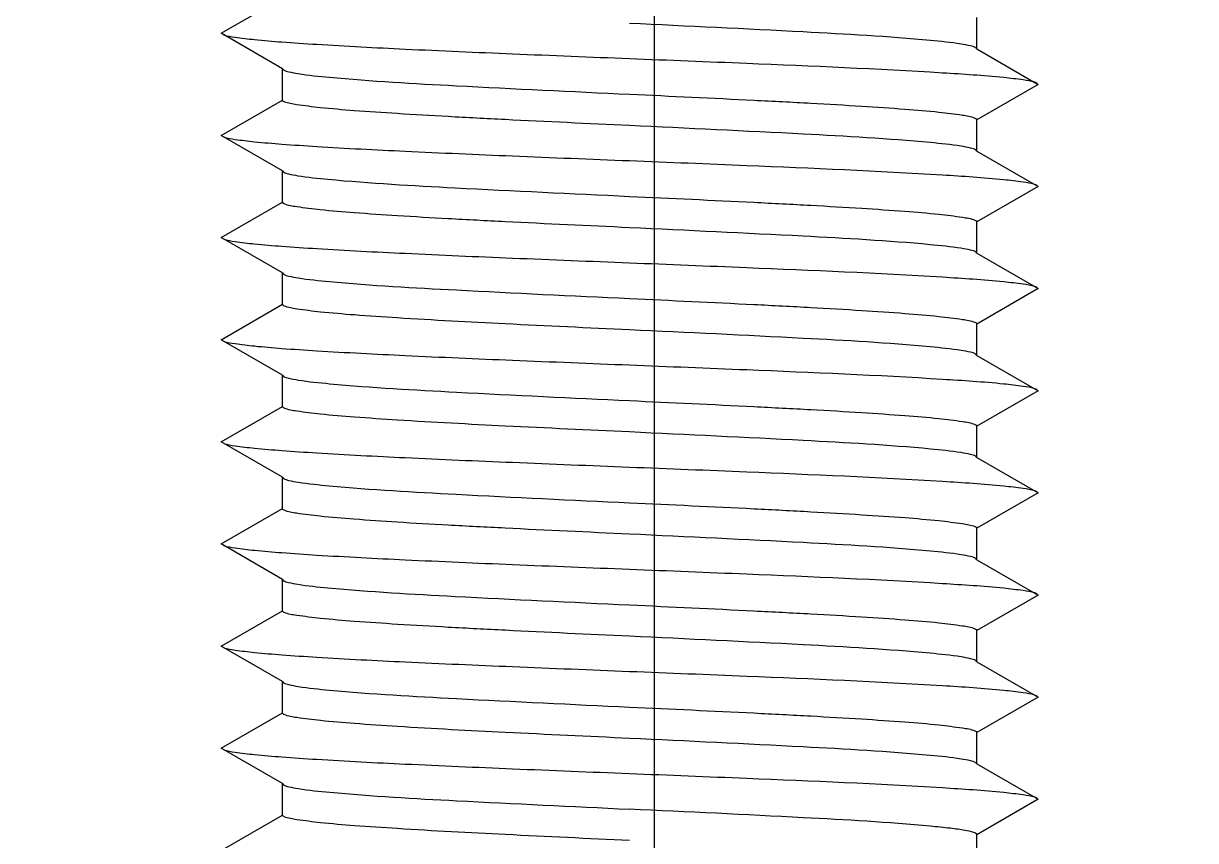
# Model space of a CAD drawing. Extents: x -425 to 6552, y -3049 to 3105.
# Drawn here: x -167.21 to -161.47, y -2862.42 to -2858.42 of the extents above; entities that cross this region are included whole.
import ezdxf

# ---------------------------------------------------------------- set-up
doc = ezdxf.new("R2010")
doc.units = 0
doc.linetypes.add('CENTER', pattern=[17.8, 10.75, -2.35, 2.35, -2.35])
doc.layers.get('0').update_dxf_attribs({"linetype": 'CONTINUOUS'})
doc.layers.add('3', color=112, linetype='CENTER')

msp = doc.modelspace()

# ---------------------------------------------------------------- hatches: boundary and pattern name
at = {"linetype": 'CONTINUOUS'}
h = msp.add_hatch(dxfattribs=at)
h.set_pattern_fill('ANSI31', color=2, scale=0.4, style=0, pattern_type=2)
h.set_pattern_definition([(45, (-194.883, -2977.63), (-13.5115, 13.5115), [])])
edge = h.paths.add_edge_path()
edge.add_line((-185.2377, -2960.3722), (-185.2377, -2957.0564))
edge.add_line((-185.2377, -2957.0569), (-147.5874, -2957.0569))
edge.add_line((-147.5874, -2957.0564), (-147.5874, -2956.5981))
edge.add_line((-147.5874, -2952.6204), (-147.5874, -2956.5981))
edge.add_line((-147.5874, -2952.6204), (-147.5874, -2952.1621))
edge.add_line((-147.5874, -2952.1621), (-185.2377, -2952.1621))
edge.add_line((-185.2377, -2952.1621), (-185.2377, -2948.7564))
edge.add_line((-185.2377, -2948.7569), (-147.5874, -2948.7569))
edge.add_line((-147.5874, -2948.7564), (-147.5874, -2948.2981))
edge.add_line((-147.5874, -2944.3204), (-147.5874, -2948.2981))
edge.add_line((-147.5874, -2944.3204), (-147.5874, -2943.8621))
edge.add_line((-147.5874, -2943.8621), (-185.2377, -2943.8621))
edge.add_line((-185.2377, -2943.8621), (-185.2377, -2940.4564))
edge.add_line((-185.2377, -2940.4569), (-147.5874, -2940.4569))
edge.add_line((-147.5874, -2940.4564), (-147.5874, -2939.9981))
edge.add_line((-147.5874, -2936.0204), (-147.5874, -2939.9981))
edge.add_line((-147.5874, -2936.0204), (-147.5874, -2935.5621))
edge.add_line((-147.5874, -2935.5621), (-185.2377, -2935.5621))
edge.add_line((-185.2377, -2935.5621), (-185.2377, -2932.1564))
edge.add_line((-185.2377, -2932.1569), (-147.5874, -2932.1569))
edge.add_line((-147.5874, -2932.1564), (-147.5874, -2931.6981))
edge.add_line((-147.5874, -2927.7204), (-147.5874, -2931.6981))
edge.add_line((-147.5874, -2927.7204), (-147.5874, -2927.2621))
edge.add_line((-147.5874, -2927.2621), (-185.2377, -2927.2621))
edge.add_line((-185.2377, -2927.2621), (-185.2377, -2923.8564))
edge.add_line((-185.2377, -2923.8569), (-147.5874, -2923.8569))
edge.add_line((-147.5874, -2923.8564), (-147.5874, -2923.3981))
edge.add_line((-147.5874, -2919.4204), (-147.5874, -2923.3981))
edge.add_line((-147.5874, -2919.4204), (-147.5874, -2918.9621))
edge.add_line((-147.5874, -2918.9621), (-185.2377, -2918.9621))
edge.add_line((-185.2377, -2918.9621), (-185.2377, -2915.5564))
edge.add_line((-185.2377, -2915.5569), (-147.5874, -2915.5569))
edge.add_line((-147.5874, -2915.5564), (-147.5874, -2915.0981))
edge.add_line((-147.5874, -2911.1204), (-147.5874, -2915.0981))
edge.add_line((-147.5874, -2911.1204), (-147.5874, -2910.6621))
edge.add_line((-147.5874, -2910.6621), (-185.2377, -2910.6621))
edge.add_line((-185.2377, -2910.6621), (-185.2377, -2907.2564))
edge.add_line((-185.2377, -2907.2569), (-147.5874, -2907.2569))
edge.add_line((-147.5874, -2907.2564), (-147.5874, -2906.7981))
edge.add_line((-147.5874, -2902.8204), (-147.5874, -2906.7981))
edge.add_line((-147.5874, -2902.8204), (-147.5874, -2902.3621))
edge.add_line((-147.5874, -2902.3621), (-185.2377, -2902.3621))
edge.add_line((-185.2377, -2902.3621), (-185.2377, -2898.9564))
edge.add_line((-185.2377, -2898.9569), (-147.5874, -2898.9569))
edge.add_line((-147.5874, -2898.9564), (-147.5874, -2898.4981))
edge.add_line((-147.5874, -2894.5204), (-147.5874, -2898.4981))
edge.add_line((-147.5874, -2894.5204), (-147.5874, -2894.0621))
edge.add_line((-147.5874, -2894.0621), (-185.2377, -2894.0621))
edge.add_line((-185.2377, -2894.0621), (-185.2377, -2890.6564))
edge.add_line((-185.2377, -2890.6569), (-147.5874, -2890.6569))
edge.add_line((-147.5874, -2890.6564), (-147.5874, -2890.1981))
edge.add_line((-147.5874, -2886.2204), (-147.5874, -2890.1981))
edge.add_line((-147.5874, -2886.2204), (-147.5874, -2885.7621))
edge.add_line((-147.5874, -2885.7621), (-185.2377, -2885.7621))
edge.add_line((-185.2377, -2885.7621), (-185.2377, -2882.3564))
edge.add_line((-185.2377, -2882.3569), (-147.5874, -2882.3569))
edge.add_line((-147.5874, -2882.3564), (-147.5874, -2881.8981))
edge.add_line((-147.5874, -2877.9204), (-147.5874, -2881.8981))
edge.add_line((-147.5874, -2877.9204), (-147.5874, -2877.4621))
edge.add_line((-147.5874, -2877.4621), (-185.2377, -2877.4621))
edge.add_line((-185.2377, -2877.4621), (-185.2377, -2874.0564))
edge.add_line((-185.2377, -2874.0569), (-147.5874, -2874.0569))
edge.add_line((-147.5874, -2874.0564), (-147.5874, -2873.5981))
edge.add_line((-147.5874, -2869.6204), (-147.5874, -2873.5981))
edge.add_line((-147.5874, -2869.6204), (-147.5874, -2869.1621))
edge.add_line((-147.5874, -2869.1621), (-185.2377, -2869.1621))
edge.add_line((-185.2377, -2869.1621), (-185.2377, -2865.7564))
edge.add_line((-185.2377, -2865.7569), (-172.3784, -2865.7569))
edge.add_spline(control_points=[(-171.8877, -2866.2924), (-171.9397, -2866.2345), (-172.0456, -2866.1178), (-172.2097, -2865.9396), (-172.3224, -2865.8186), (-172.3796, -2865.7575)], knot_values=[0, 0, 0, 0, 0.333333, 0.666667, 1, 1, 1, 1], degree=3, periodic=0)
edge.add_line((-171.8877, -2866.9589), (-171.8877, -2866.2924))
edge.add_line((-171.8877, -2866.9589), (-168.5877, -2866.9589))
edge.add_line((-168.5877, -2866.9589), (-168.5877, -2866.2925))
edge.add_spline(control_points=[(-168.0957, -2865.7575), (-168.153, -2865.8186), (-168.2657, -2865.9396), (-168.4298, -2866.1179), (-168.5357, -2866.2346), (-168.5877, -2866.2925)], knot_values=[0, 0, 0, 0, 0.333333, 0.666667, 1, 1, 1, 1], degree=3, periodic=0)
edge.add_line((-168.097, -2865.7569), (-147.5874, -2865.7569))
edge.add_line((-147.5874, -2865.7564), (-147.5874, -2865.2981))
edge.add_line((-147.5874, -2861.9589), (-147.5874, -2865.2981))
edge.add_line((-147.5874, -2861.9589), (-147.5874, -2861.5006))
edge.add_line((-147.5874, -2861.5006), (-168.097, -2861.5006))
edge.add_spline(control_points=[(-168.5059, -2861.0637), (-168.4601, -2861.1113), (-168.3686, -2861.207), (-168.2319, -2861.3522), (-168.1416, -2861.4507), (-168.097, -2861.5006)], knot_values=[0, 0, 0, 0, 0.333333, 0.666667, 1, 1, 1, 1], degree=3, periodic=0)
edge.add_line((-168.2377, -2860.9089), (-168.5059, -2861.0637))
edge.add_line((-168.5877, -2860.7068), (-168.2377, -2860.9089))
edge.add_line((-168.5877, -2860.7068), (-168.5877, -2860.4109))
edge.add_line((-168.2377, -2860.2089), (-168.5877, -2860.4109))
edge.add_line((-168.5877, -2860.0068), (-168.2377, -2860.2089))
edge.add_line((-168.5877, -2860.0068), (-168.5877, -2859.7109))
edge.add_line((-168.2377, -2859.5089), (-168.5877, -2859.7109))
edge.add_line((-168.5877, -2859.3068), (-168.2377, -2859.5089))
edge.add_line((-168.5877, -2859.3068), (-168.5877, -2859.0109))
edge.add_line((-168.2377, -2858.8089), (-168.5877, -2859.0109))
edge.add_line((-168.5877, -2858.6068), (-168.2377, -2858.8089))
edge.add_line((-168.5877, -2858.6068), (-168.5877, -2858.3109))
edge.add_line((-168.2377, -2858.1089), (-168.5877, -2858.3109))
edge.add_line((-168.5877, -2857.9068), (-168.2377, -2858.1089))
edge.add_line((-168.5877, -2857.9068), (-168.5877, -2857.6109))
edge.add_line((-168.2377, -2857.4089), (-168.5877, -2857.6109))
edge.add_line((-168.5877, -2857.2068), (-168.2377, -2857.4089))
edge.add_line((-168.5877, -2857.2068), (-168.5877, -2856.9109))
edge.add_line((-168.2377, -2856.7089), (-168.5877, -2856.9109))
edge.add_line((-168.5877, -2856.5068), (-168.2377, -2856.7089))
edge.add_line((-168.5877, -2856.5068), (-168.5877, -2856.2109))
edge.add_line((-168.2377, -2856.0089), (-168.5877, -2856.2109))
edge.add_line((-168.5877, -2855.8068), (-168.2377, -2856.0089))
edge.add_line((-168.5877, -2855.8068), (-168.5877, -2855.5109))
edge.add_line((-168.2377, -2855.3089), (-168.5877, -2855.5109))
edge.add_line((-168.3645, -2855.2356), (-168.2377, -2855.3089))
edge.add_line((-168.3645, -2855.2356), (-168.0877, -2854.9588))
edge.add_line((-168.0877, -2854.9588), (-147.5874, -2854.9588))
edge.add_line((-147.5874, -2854.9588), (-128.8377, -2854.9588))
edge.add_line((-128.3377, -2855.4589), (-128.8377, -2854.9588))
edge.add_line((-128.3377, -2855.5279), (-128.3377, -2855.4589))
edge.add_line((-128.7377, -2855.7589), (-128.3377, -2855.5279))
edge.add_line((-128.3377, -2855.9898), (-128.7377, -2855.7589))
edge.add_line((-128.3377, -2856.3279), (-128.3377, -2855.9898))
edge.add_line((-128.7377, -2856.5589), (-128.3377, -2856.3279))
edge.add_line((-128.3377, -2856.7898), (-128.7377, -2856.5589))
edge.add_line((-128.3377, -2857.1279), (-128.3377, -2856.7898))
edge.add_line((-128.7377, -2857.3589), (-128.3377, -2857.1279))
edge.add_line((-128.3377, -2857.5898), (-128.7377, -2857.3589))
edge.add_line((-128.3377, -2857.9279), (-128.3377, -2857.5898))
edge.add_line((-128.7377, -2858.1589), (-128.3377, -2857.9279))
edge.add_line((-128.3377, -2858.3898), (-128.7377, -2858.1589))
edge.add_line((-128.3377, -2858.7279), (-128.3377, -2858.3898))
edge.add_line((-128.7377, -2858.9589), (-128.3377, -2858.7279))
edge.add_line((-128.3377, -2859.1898), (-128.7377, -2858.9589))
edge.add_line((-128.3377, -2859.5279), (-128.3377, -2859.1898))
edge.add_line((-128.7377, -2859.7589), (-128.3377, -2859.5279))
edge.add_line((-128.3377, -2859.9898), (-128.7377, -2859.7589))
edge.add_line((-128.3377, -2860.3279), (-128.3377, -2859.9898))
edge.add_line((-128.7377, -2860.5589), (-128.3377, -2860.3279))
edge.add_line((-128.3377, -2860.7898), (-128.7377, -2860.5589))
edge.add_line((-128.3377, -2861.1279), (-128.3377, -2860.7898))
edge.add_line((-128.7377, -2861.3589), (-128.3377, -2861.1279))
edge.add_line((-128.3377, -2861.5898), (-128.7377, -2861.3589))
edge.add_line((-128.3377, -2861.9279), (-128.3377, -2861.5898))
edge.add_line((-128.7377, -2862.1589), (-128.3377, -2861.9279))
edge.add_line((-128.5114, -2862.2895), (-128.7377, -2862.1589))
edge.add_line((-128.8325, -2862.6304), (-128.5114, -2862.2895))
edge.add_line((-128.8325, -2862.6304), (-147.5874, -2862.6304))
edge.add_line((-147.5874, -2862.6304), (-147.5874, -2865.4589))
edge.add_line((-147.5874, -2952.9589), (-147.5874, -2865.4589))
edge.add_line((-147.5874, -2952.9589), (-147.5874, -2955.7873))
edge.add_line((-105.7464, -2955.7873), (-147.5874, -2955.7873))
edge.add_line((-105.7464, -2955.7873), (-105.7464, -2955.9589))
edge.add_line((-105.7464, -2955.9589), (-105.7464, -2952.9589))
edge.add_line((-105.7464, -2865.4589), (-105.7464, -2952.9589))
edge.add_line((-105.7464, -2865.4589), (-105.7464, -2862.4589))
edge.add_line((-105.7464, -2862.4589), (-105.7464, -2862.6304))
edge.add_line((-105.7464, -2862.6304), (-123.6423, -2862.6304))
edge.add_spline(control_points=[(-124.1377, -2862.1042), (-124.056, -2862.191), (-123.8918, -2862.3655), (-123.7258, -2862.5418), (-123.6423, -2862.6304)], knot_values=[0, 0, 0, 0, 0.5, 1, 1, 1, 1], degree=3, periodic=0)
edge.add_line((-124.1377, -2862.1042), (-124.1377, -2861.9898))
edge.add_line((-123.7377, -2861.7589), (-124.1377, -2861.9898))
edge.add_line((-124.1377, -2861.5279), (-123.7377, -2861.7589))
edge.add_line((-124.1377, -2861.5279), (-124.1377, -2861.1898))
edge.add_line((-123.7377, -2860.9589), (-124.1377, -2861.1898))
edge.add_line((-124.1377, -2860.7279), (-123.7377, -2860.9589))
edge.add_line((-124.1377, -2860.7279), (-124.1377, -2860.3898))
edge.add_line((-123.7377, -2860.1589), (-124.1377, -2860.3898))
edge.add_line((-124.1377, -2859.9279), (-123.7377, -2860.1589))
edge.add_line((-124.1377, -2859.9279), (-124.1377, -2859.5898))
edge.add_line((-123.7377, -2859.3589), (-124.1377, -2859.5898))
edge.add_line((-124.1377, -2859.1279), (-123.7377, -2859.3589))
edge.add_line((-124.1377, -2859.1279), (-124.1377, -2858.7898))
edge.add_line((-123.7377, -2858.5589), (-124.1377, -2858.7898))
edge.add_line((-124.1377, -2858.3279), (-123.7377, -2858.5589))
edge.add_line((-124.1377, -2858.3279), (-124.1377, -2857.9898))
edge.add_line((-123.7377, -2857.7589), (-124.1377, -2857.9898))
edge.add_line((-124.1377, -2857.5279), (-123.7377, -2857.7589))
edge.add_line((-124.1377, -2857.5279), (-124.1377, -2857.1898))
edge.add_line((-123.7377, -2856.9589), (-124.1377, -2857.1898))
edge.add_line((-124.1377, -2856.7279), (-123.7377, -2856.9589))
edge.add_line((-124.1377, -2856.7279), (-124.1377, -2856.3898))
edge.add_line((-123.7377, -2856.1589), (-124.1377, -2856.3898))
edge.add_line((-124.1377, -2855.9279), (-123.7377, -2856.1589))
edge.add_line((-124.1377, -2855.9279), (-124.1377, -2855.5898))
edge.add_line((-123.7377, -2855.3589), (-124.1377, -2855.5898))
edge.add_line((-123.9279, -2855.249), (-123.7377, -2855.3589))
edge.add_line((-123.9279, -2855.249), (-123.6377, -2854.9588))
edge.add_line((-123.6377, -2854.9588), (-105.7464, -2854.9588))
edge.add_line((-105.7464, -2854.9588), (-65.8376, -2854.9588))
edge.add_line((-65.3376, -2855.4589), (-65.8376, -2854.9588))
edge.add_line((-65.3376, -2855.5279), (-65.3376, -2855.4589))
edge.add_line((-65.7376, -2855.7589), (-65.3376, -2855.5279))
edge.add_line((-65.3376, -2855.9898), (-65.7376, -2855.7589))
edge.add_line((-65.3376, -2856.3279), (-65.3376, -2855.9898))
edge.add_line((-65.7376, -2856.5589), (-65.3376, -2856.3279))
edge.add_line((-65.3376, -2856.7898), (-65.7376, -2856.5589))
edge.add_line((-65.3376, -2857.1279), (-65.3376, -2856.7898))
edge.add_line((-65.7376, -2857.3589), (-65.3376, -2857.1279))
edge.add_line((-65.3376, -2857.5898), (-65.7376, -2857.3589))
edge.add_line((-65.3376, -2857.9279), (-65.3376, -2857.5898))
edge.add_line((-65.7376, -2858.1589), (-65.3376, -2857.9279))
edge.add_line((-65.3376, -2858.3898), (-65.7376, -2858.1589))
edge.add_line((-65.3376, -2858.7279), (-65.3376, -2858.3898))
edge.add_line((-65.7376, -2858.9589), (-65.3376, -2858.7279))
edge.add_line((-65.3376, -2859.1898), (-65.7376, -2858.9589))
edge.add_line((-65.3376, -2859.5279), (-65.3376, -2859.1898))
edge.add_line((-65.7376, -2859.7589), (-65.3376, -2859.5279))
edge.add_line((-65.3376, -2859.9898), (-65.7376, -2859.7589))
edge.add_line((-65.3376, -2860.3279), (-65.3376, -2859.9898))
edge.add_line((-65.7376, -2860.5589), (-65.3376, -2860.3279))
edge.add_line((-65.3376, -2860.7898), (-65.7376, -2860.5589))
edge.add_line((-65.3376, -2861.1279), (-65.3376, -2860.7898))
edge.add_line((-65.7376, -2861.3589), (-65.3376, -2861.1279))
edge.add_line((-65.3376, -2861.5898), (-65.7376, -2861.3589))
edge.add_line((-65.3376, -2861.9279), (-65.3376, -2861.5898))
edge.add_line((-65.7376, -2862.1589), (-65.3376, -2861.9279))
edge.add_line((-65.3376, -2862.3898), (-65.7376, -2862.1589))
edge.add_line((-65.3376, -2862.4589), (-65.3376, -2862.3898))
edge.add_line((-105.7464, -2862.4589), (-65.3376, -2862.4589))
edge.add_line((-105.7464, -2865.4589), (-105.7464, -2862.4589))
edge.add_line((-105.7464, -2865.4589), (-105.7464, -2952.9589))
edge.add_line((-105.7464, -2955.9589), (-105.7464, -2952.9589))
edge.add_line((-105.7464, -2955.9589), (-21.3251, -2955.9589))
edge.add_line((-21.3251, -2952.9589), (-21.3251, -2955.9589))
edge.add_line((-21.3251, -2952.9589), (-21.3251, -2865.4589))
edge.add_line((-21.3251, -2862.4589), (-21.3251, -2865.4589))
edge.add_line((-60.9108, -2862.4589), (-21.3251, -2862.4589))
edge.add_line((-61.1376, -2862.3279), (-60.9108, -2862.4589))
edge.add_line((-61.1376, -2862.3279), (-61.1376, -2861.9898))
edge.add_line((-60.7376, -2861.7589), (-61.1376, -2861.9898))
edge.add_line((-61.1376, -2861.5279), (-60.7376, -2861.7589))
edge.add_line((-61.1376, -2861.5279), (-61.1376, -2861.1898))
edge.add_line((-60.7376, -2860.9589), (-61.1376, -2861.1898))
edge.add_line((-61.1376, -2860.7279), (-60.7376, -2860.9589))
edge.add_line((-61.1376, -2860.7279), (-61.1376, -2860.3898))
edge.add_line((-60.7376, -2860.1589), (-61.1376, -2860.3898))
edge.add_line((-61.1376, -2859.9279), (-60.7376, -2860.1589))
edge.add_line((-61.1376, -2859.9279), (-61.1376, -2859.5898))
edge.add_line((-60.7376, -2859.3589), (-61.1376, -2859.5898))
edge.add_line((-61.1376, -2859.1279), (-60.7376, -2859.3589))
edge.add_line((-61.1376, -2859.1279), (-61.1376, -2858.7898))
edge.add_line((-60.7376, -2858.5589), (-61.1376, -2858.7898))
edge.add_line((-61.1376, -2858.3279), (-60.7376, -2858.5589))
edge.add_line((-61.1376, -2858.3279), (-61.1376, -2857.9898))
edge.add_line((-60.7376, -2857.7589), (-61.1376, -2857.9898))
edge.add_line((-61.1376, -2857.5279), (-60.7376, -2857.7589))
edge.add_line((-61.1376, -2857.5279), (-61.1376, -2857.1898))
edge.add_line((-60.7376, -2856.9589), (-61.1376, -2857.1898))
edge.add_line((-61.1376, -2856.7279), (-60.7376, -2856.9589))
edge.add_line((-61.1376, -2856.7279), (-61.1376, -2856.3898))
edge.add_line((-60.7376, -2856.1589), (-61.1376, -2856.3898))
edge.add_line((-61.1376, -2855.9279), (-60.7376, -2856.1589))
edge.add_line((-61.1376, -2855.9279), (-61.1376, -2855.5898))
edge.add_line((-60.7376, -2855.3589), (-61.1376, -2855.5898))
edge.add_line((-60.9278, -2855.249), (-60.7376, -2855.3589))
edge.add_line((-60.9278, -2855.249), (-60.6376, -2854.9588))
edge.add_line((-60.6376, -2854.9588), (-21.3251, -2854.9588))
edge.add_line((34.7624, -2854.9588), (-21.3251, -2854.9588))
edge.add_line((34.7624, -2862.8589), (34.7624, -2854.9588))
edge.add_line((-21.3251, -2862.8589), (34.7624, -2862.8589))
edge.add_line((-21.3251, -2865.4112), (-21.3251, -2862.8589))
edge.add_line((-21.3251, -2865.4112), (-21.3251, -2866.2089))
edge.add_line((-21.3251, -2867.2089), (-21.3251, -2866.2089))
edge.add_line((-21.3251, -2867.2089), (-21.3251, -2951.7089))
edge.add_line((-21.3251, -2952.7089), (-21.3251, -2951.7089))
edge.add_line((-21.3251, -2952.7089), (-21.3251, -2953.5065))
edge.add_line((-21.3251, -2956.0589), (-21.3251, -2953.5065))
edge.add_line((-21.3251, -2956.0589), (24.7314, -2956.0589))
edge.add_line((24.9624, -2956.4589), (24.7314, -2956.0589))
edge.add_line((25.1933, -2956.0589), (24.9624, -2956.4589))
edge.add_line((25.1933, -2956.0589), (25.4314, -2956.0589))
edge.add_line((25.6624, -2956.4589), (25.4314, -2956.0589))
edge.add_line((25.8933, -2956.0589), (25.6624, -2956.4589))
edge.add_line((25.8933, -2956.0589), (26.1314, -2956.0589))
edge.add_line((26.3624, -2956.4589), (26.1314, -2956.0589))
edge.add_line((26.5933, -2956.0589), (26.3624, -2956.4589))
edge.add_line((26.5933, -2956.0589), (26.8314, -2956.0589))
edge.add_line((27.0624, -2956.4589), (26.8314, -2956.0589))
edge.add_line((27.2933, -2956.0589), (27.0624, -2956.4589))
edge.add_line((27.2933, -2956.0589), (27.5314, -2956.0589))
edge.add_line((27.7624, -2956.4589), (27.5314, -2956.0589))
edge.add_line((27.9933, -2956.0589), (27.7624, -2956.4589))
edge.add_line((27.9933, -2956.0589), (28.2314, -2956.0589))
edge.add_line((28.4624, -2956.4589), (28.2314, -2956.0589))
edge.add_line((28.6933, -2956.0589), (28.4624, -2956.4589))
edge.add_line((28.6933, -2956.0589), (28.9314, -2956.0589))
edge.add_line((29.1624, -2956.4589), (28.9314, -2956.0589))
edge.add_line((29.3933, -2956.0589), (29.1624, -2956.4589))
edge.add_line((29.3933, -2956.0589), (29.6314, -2956.0589))
edge.add_line((29.8624, -2956.4589), (29.6314, -2956.0589))
edge.add_line((30.0933, -2956.0589), (29.8624, -2956.4589))
edge.add_line((30.0933, -2956.0589), (30.3315, -2956.0589))
edge.add_line((30.5624, -2956.4589), (30.3315, -2956.0589))
edge.add_line((30.7933, -2956.0589), (30.5624, -2956.4589))
edge.add_line((30.7933, -2956.0589), (31.0315, -2956.0589))
edge.add_line((31.2624, -2956.4589), (31.0315, -2956.0589))
edge.add_line((31.4933, -2956.0589), (31.2624, -2956.4589))
edge.add_line((31.4933, -2956.0589), (31.7315, -2956.0589))
edge.add_line((31.9624, -2956.4589), (31.7315, -2956.0589))
edge.add_line((32.1933, -2956.0589), (31.9624, -2956.4589))
edge.add_line((32.1933, -2956.0589), (32.4315, -2956.0589))
edge.add_line((32.6624, -2956.4589), (32.4315, -2956.0589))
edge.add_line((32.8933, -2956.0589), (32.6624, -2956.4589))
edge.add_line((32.8933, -2956.0589), (33.1315, -2956.0589))
edge.add_line((33.3624, -2956.4589), (33.1315, -2956.0589))
edge.add_line((33.5933, -2956.0589), (33.3624, -2956.4589))
edge.add_line((33.5933, -2956.0589), (33.8315, -2956.0589))
edge.add_line((34.0624, -2956.4589), (33.8315, -2956.0589))
edge.add_line((34.282, -2956.0785), (34.0624, -2956.4589))
edge.add_line((34.282, -2956.0785), (34.7624, -2956.5589))
edge.add_line((34.7624, -2962.1589), (34.7624, -2956.5589))
edge.add_line((34.7624, -2962.1589), (-21.3251, -2962.1589))
edge.add_line((-21.3251, -2962.1589), (-21.3251, -2961.6589))
edge.add_line((-21.3251, -2961.6589), (-21.3251, -2959.9589))
edge.add_line((-21.3251, -2959.4589), (-21.3251, -2959.9589))
edge.add_line((-105.7464, -2959.4589), (-21.3251, -2959.4589))
edge.add_line((-147.5874, -2959.4589), (-105.7464, -2959.4589))
edge.add_line((-147.5874, -2959.4589), (-147.5874, -2959.9589))
edge.add_line((-147.5874, -2961.6589), (-147.5874, -2959.9589))
edge.add_line((-147.5874, -2962.1589), (-147.5874, -2961.6589))
edge.add_line((-147.5874, -2964.2589), (-147.5874, -2962.1589))
edge.add_line((-147.5874, -2964.7589), (-147.5874, -2964.2589))
edge.add_line((-147.5874, -2964.9589), (-147.5874, -2964.7589))
edge.add_line((-147.5874, -2965.4589), (-147.5874, -2964.9589))
edge.add_line((-147.5874, -2964.9589), (-147.5874, -2965.4589))
edge.add_line((-147.5874, -2960.5316), (-147.5874, -2964.9589))
edge.add_line((-147.5874, -2960.5316), (-147.5874, -2960.0316))
edge.add_line((-147.5874, -2960.0408), (-147.5874, -2960.3722))
edge.add_line((-185.2377, -2960.3722), (-147.5874, -2960.3722))

# ---------------------------------------------------------------- linework, layer by layer
at = {"color": 7, "linetype": 'CONTINUOUS'}
for p, q in [((-166.2377, -2858.4673), (-165.9377, -2858.2941)), ((-162.5377, -2858.5441), (-162.5377, -2858.3905)), ((-165.9377, -2858.6405), (-166.2377, -2858.4673)), ((-162.5377, -2858.5441), (-162.5432, -2858.5377)), ((-162.5377, -2858.5441), (-162.2377, -2858.7173)), ((-165.9377, -2858.7941), (-165.9377, -2858.6405)), ((-165.9377, -2858.6405), (-165.9321, -2858.6469)), ((-162.2377, -2858.7173), (-162.5377, -2858.8905)), ((-166.2377, -2858.9673), (-165.9377, -2858.7941)), ((-162.5377, -2859.0441), (-162.5377, -2858.8905)), ((-165.9377, -2859.1405), (-166.2377, -2858.9673)), ((-162.5377, -2859.0441), (-162.5432, -2859.0377)), ((-162.5377, -2859.0441), (-162.2377, -2859.2173)), ((-165.9377, -2859.2941), (-165.9377, -2859.1405)), ((-165.9377, -2859.1405), (-165.9321, -2859.1469)), ((-162.2377, -2859.2173), (-162.5377, -2859.3905)), ((-166.2377, -2859.4673), (-165.9377, -2859.2941)), ((-162.5377, -2859.5441), (-162.5377, -2859.3905)), ((-165.9377, -2859.6405), (-166.2377, -2859.4673)), ((-162.5377, -2859.5441), (-162.5432, -2859.5377)), ((-162.5377, -2859.5441), (-162.2377, -2859.7173)), ((-165.9377, -2859.7941), (-165.9377, -2859.6405)), ((-165.9377, -2859.6405), (-165.9321, -2859.647)), ((-162.2377, -2859.7173), (-162.5377, -2859.8905)), ((-166.2377, -2859.9673), (-165.9377, -2859.7941)), ((-162.5377, -2860.0441), (-162.5377, -2859.8905)), ((-165.9377, -2860.1405), (-166.2377, -2859.9673)), ((-162.5377, -2860.0441), (-162.5432, -2860.0377)), ((-162.5377, -2860.0441), (-162.2377, -2860.2173)), ((-165.9377, -2860.2941), (-165.9377, -2860.1405)), ((-165.9377, -2860.1405), (-165.9321, -2860.147)), ((-162.2377, -2860.2173), (-162.5377, -2860.3905)), ((-166.2377, -2860.4673), (-165.9377, -2860.2941)), ((-162.5377, -2860.5441), (-162.5377, -2860.3905)), ((-165.9377, -2860.6405), (-166.2377, -2860.4673)), ((-162.5377, -2860.5441), (-162.5432, -2860.5377)), ((-162.5377, -2860.5441), (-162.2377, -2860.7173)), ((-165.9377, -2860.7941), (-165.9377, -2860.6405)), ((-165.9377, -2860.6405), (-165.9321, -2860.647)), ((-162.2377, -2860.7173), (-162.5377, -2860.8905)), ((-166.2377, -2860.9673), (-165.9377, -2860.7941)), ((-162.5377, -2861.0441), (-162.5377, -2860.8905)), ((-165.9377, -2861.1405), (-166.2377, -2860.9673)), ((-162.5377, -2861.0441), (-162.5432, -2861.0377)), ((-162.5377, -2861.0441), (-162.2377, -2861.2173)), ((-165.9377, -2861.2941), (-165.9377, -2861.1405)), ((-165.9377, -2861.1405), (-165.9321, -2861.147)), ((-162.2377, -2861.2173), (-162.5377, -2861.3905)), ((-166.2377, -2861.4673), (-165.9377, -2861.2941)), ((-162.5377, -2861.5441), (-162.5377, -2861.3905)), ((-165.9377, -2861.6405), (-166.2377, -2861.4673)), ((-162.5377, -2861.5441), (-162.5432, -2861.5377)), ((-162.5377, -2861.5441), (-162.2377, -2861.7173)), ((-165.9377, -2861.7941), (-165.9377, -2861.6405)), ((-165.9377, -2861.6405), (-165.9321, -2861.647)), ((-162.2377, -2861.7173), (-162.5377, -2861.8905)), ((-166.2377, -2861.9673), (-165.9377, -2861.7941)), ((-162.5377, -2862.0441), (-162.5377, -2861.8905)), ((-165.9377, -2862.1405), (-166.2377, -2861.9673)), ((-162.5377, -2862.0441), (-162.5432, -2862.0377)), ((-162.5377, -2862.0441), (-162.2377, -2862.2173)), ((-165.9377, -2862.2941), (-165.9377, -2862.1405)), ((-165.9377, -2862.1405), (-165.9321, -2862.147)), ((-162.2377, -2862.2173), (-162.5377, -2862.3905)), ((-166.2377, -2862.4673), (-165.9377, -2862.2941)), ((-162.5377, -2862.5441), (-162.5377, -2862.3905))]:
    msp.add_line(p, q, dxfattribs=at)
for points, knots in [([(-162.765, -2858.5025), (-162.972, -2858.4831), (-163.4631, -2858.456), (-163.9542, -2858.4324), (-164.2377, -2858.4191)], [0, 0, 0, 0, 0.422756, 1, 1, 1, 1]), ([(-162.7056, -2858.6618), (-163.0248, -2858.642), (-163.5356, -2858.6205), (-164.2375, -2858.5923), (-164.795, -2858.5702), (-165.3057, -2858.5481), (-165.682, -2858.529), (-165.9277, -2858.5126), (-166.0612, -2858.5017), (-166.156, -2858.4905), (-166.2064, -2858.4826), (-166.224, -2858.4766)], [0, 0, 0, 0, 0.272239, 0.435094, 0.597954, 0.74717, 0.870235, 0.918613, 0.956858, 0.98414, 1, 1, 1, 1]), ([(-162.5433, -2858.5377), (-162.5511, -2858.5332), (-162.5753, -2858.527), (-162.6487, -2858.5135), (-162.7148, -2858.5072), (-162.765, -2858.5025)], [0, 0, 0, 0, 0.120004, 0.327385, 1, 1, 1, 1]), ([(-165.9321, -2858.6469), (-165.9242, -2858.6515), (-165.8997, -2858.6577), (-165.8254, -2858.6713), (-165.7585, -2858.6776), (-165.7077, -2858.6824)], [0, 0, 0, 0, 0.119763, 0.327091, 1, 1, 1, 1]), ([(-165.7077, -2858.6824), (-165.5008, -2858.7017), (-165.0106, -2858.7287), (-164.5204, -2858.7523), (-164.2377, -2858.7655)], [0, 0, 0, 0, 0.423287, 1, 1, 1, 1]), ([(-162.2543, -2858.7071), (-162.2726, -2858.7014), (-162.3235, -2858.6934), (-162.4736, -2858.6763), (-162.6057, -2858.6679), (-162.7056, -2858.6618)], [0, 0, 0, 0, 0.126825, 0.338565, 1, 1, 1, 1]), ([(-164.2377, -2858.9191), (-164.4409, -2858.9096), (-164.7372, -2858.8958), (-165.1164, -2858.8761), (-165.363, -2858.862), (-165.5717, -2858.8476), (-165.7363, -2858.8344), (-165.8497, -2858.8199), (-165.9095, -2858.8109), (-165.9284, -2858.8024)], [0, 0, 0, 0, 0.359847, 0.524623, 0.6718, 0.796612, 0.894816, 0.963287, 1, 1, 1, 1]), ([(-164.2377, -2858.7655), (-164.0346, -2858.775), (-163.7385, -2858.7888), (-163.3595, -2858.8085), (-163.113, -2858.8226), (-162.9043, -2858.8369), (-162.7396, -2858.8501), (-162.626, -2858.8647), (-162.5661, -2858.8737), (-162.5471, -2858.8822)], [0, 0, 0, 0, 0.359615, 0.524325, 0.671488, 0.796327, 0.894589, 0.963157, 1, 1, 1, 1]), ([(-162.7651, -2859.0025), (-162.9721, -2858.9831), (-163.4632, -2858.956), (-163.9542, -2858.9324), (-164.2377, -2858.9191)], [0, 0, 0, 0, 0.422797, 1, 1, 1, 1]), ([(-162.7056, -2859.1618), (-163.0248, -2859.142), (-163.5356, -2859.1205), (-164.2375, -2859.0923), (-164.795, -2859.0702), (-165.3057, -2859.0481), (-165.682, -2859.029), (-165.9277, -2859.0126), (-166.0612, -2859.0017), (-166.156, -2858.9905), (-166.2064, -2858.9826), (-166.224, -2858.9766)], [0, 0, 0, 0, 0.272239, 0.435094, 0.597954, 0.74717, 0.870235, 0.918613, 0.956858, 0.98414, 1, 1, 1, 1]), ([(-162.5433, -2859.0377), (-162.5511, -2859.0332), (-162.5753, -2859.027), (-162.6488, -2859.0135), (-162.7149, -2859.0072), (-162.7651, -2859.0025)], [0, 0, 0, 0, 0.119992, 0.327369, 1, 1, 1, 1]), ([(-165.9321, -2859.1469), (-165.9244, -2859.1514), (-165.9006, -2859.1575), (-165.8285, -2859.1709), (-165.7637, -2859.1771), (-165.7145, -2859.1818)], [0, 0, 0, 0, 0.120419, 0.327897, 1, 1, 1, 1]), ([(-165.7145, -2859.1818), (-165.5074, -2859.2013), (-165.0149, -2859.2285), (-164.5224, -2859.2522), (-164.2377, -2859.2655)], [0, 0, 0, 0, 0.421883, 1, 1, 1, 1]), ([(-162.2543, -2859.2071), (-162.2726, -2859.2014), (-162.3235, -2859.1934), (-162.4736, -2859.1763), (-162.6057, -2859.1679), (-162.7056, -2859.1618)], [0, 0, 0, 0, 0.126825, 0.338565, 1, 1, 1, 1]), ([(-164.2377, -2859.2655), (-164.0346, -2859.275), (-163.7385, -2859.2888), (-163.3595, -2859.3085), (-163.113, -2859.3226), (-162.9043, -2859.3369), (-162.7396, -2859.3501), (-162.626, -2859.3647), (-162.5661, -2859.3737), (-162.5471, -2859.3822)], [0, 0, 0, 0, 0.359597, 0.524312, 0.671482, 0.796325, 0.894588, 0.963156, 1, 1, 1, 1]), ([(-164.2377, -2859.4191), (-164.4406, -2859.4096), (-164.7366, -2859.3958), (-165.1154, -2859.3762), (-165.3619, -2859.362), (-165.5706, -2859.3477), (-165.7354, -2859.3345), (-165.8491, -2859.32), (-165.909, -2859.311), (-165.9281, -2859.3025)], [0, 0, 0, 0, 0.359432, 0.524101, 0.671248, 0.796092, 0.894397, 0.963046, 1, 1, 1, 1]), ([(-162.7666, -2859.5023), (-162.9735, -2859.483), (-163.4641, -2859.4559), (-163.9546, -2859.4324), (-164.2377, -2859.4191)], [0, 0, 0, 0, 0.423075, 1, 1, 1, 1]), ([(-162.7056, -2859.6618), (-163.0248, -2859.642), (-163.5356, -2859.6205), (-164.2375, -2859.5923), (-164.795, -2859.5702), (-165.3057, -2859.5481), (-165.682, -2859.529), (-165.9277, -2859.5126), (-166.0612, -2859.5017), (-166.156, -2859.4905), (-166.2064, -2859.4826), (-166.224, -2859.4766)], [0, 0, 0, 0, 0.272239, 0.435094, 0.597954, 0.74717, 0.870235, 0.918613, 0.956858, 0.98414, 1, 1, 1, 1]), ([(-162.5433, -2859.5377), (-162.5511, -2859.5331), (-162.5755, -2859.5269), (-162.6495, -2859.5134), (-162.716, -2859.5071), (-162.7666, -2859.5023)], [0, 0, 0, 0, 0.119851, 0.327195, 1, 1, 1, 1]), ([(-165.9321, -2859.647), (-165.9242, -2859.6515), (-165.8997, -2859.6577), (-165.8253, -2859.6713), (-165.7584, -2859.6777), (-165.7074, -2859.6824)], [0, 0, 0, 0, 0.119713, 0.327026, 1, 1, 1, 1]), ([(-162.2543, -2859.7071), (-162.2726, -2859.7014), (-162.3235, -2859.6934), (-162.4736, -2859.6763), (-162.6057, -2859.6679), (-162.7056, -2859.6618)], [0, 0, 0, 0, 0.126825, 0.338565, 1, 1, 1, 1]), ([(-165.7074, -2859.6824), (-165.5006, -2859.7017), (-165.0104, -2859.7287), (-164.5203, -2859.7523), (-164.2377, -2859.7655)], [0, 0, 0, 0, 0.423342, 1, 1, 1, 1]), ([(-164.2377, -2859.7655), (-164.0347, -2859.775), (-163.7386, -2859.7888), (-163.3597, -2859.8085), (-163.1132, -2859.8226), (-162.9045, -2859.8369), (-162.7397, -2859.8501), (-162.6261, -2859.8647), (-162.5662, -2859.8737), (-162.5471, -2859.8821)], [0, 0, 0, 0, 0.359532, 0.52422, 0.671378, 0.796224, 0.894507, 0.96311, 1, 1, 1, 1]), ([(-165.928, -2859.8026), (-165.9294, -2859.8019), (-165.9331, -2859.8001), (-165.9377, -2859.7969), (-165.9377, -2859.7941)], [0, 0, 0, 0, 0.361144, 1, 1, 1, 1]), ([(-164.2377, -2859.9191), (-164.4405, -2859.9096), (-164.8193, -2859.8918), (-165.2687, -2859.8684), (-165.5701, -2859.8478), (-165.7349, -2859.8346), (-165.8488, -2859.8201), (-165.9088, -2859.811), (-165.928, -2859.8026)], [0, 0, 0, 0, 0.359283, 0.671022, 0.79587, 0.894213, 0.962938, 1, 1, 1, 1]), ([(-162.7661, -2860.0024), (-162.973, -2859.983), (-163.4638, -2859.9559), (-163.9545, -2859.9324), (-164.2377, -2859.9191)], [0, 0, 0, 0, 0.422979, 1, 1, 1, 1]), ([(-162.7056, -2860.1618), (-163.0248, -2860.142), (-163.5356, -2860.1205), (-164.2375, -2860.0923), (-164.795, -2860.0702), (-165.3057, -2860.0481), (-165.682, -2860.029), (-165.9277, -2860.0126), (-166.0612, -2860.0017), (-166.156, -2859.9905), (-166.2064, -2859.9826), (-166.224, -2859.9766)], [0, 0, 0, 0, 0.272239, 0.435094, 0.597954, 0.74717, 0.870235, 0.918613, 0.956858, 0.98414, 1, 1, 1, 1]), ([(-162.5433, -2860.0377), (-162.5511, -2860.0332), (-162.5755, -2860.0269), (-162.6492, -2860.0134), (-162.7156, -2860.0071), (-162.7661, -2860.0024)], [0, 0, 0, 0, 0.1199, 0.327256, 1, 1, 1, 1]), ([(-165.9321, -2860.147), (-165.9241, -2860.1515), (-165.8995, -2860.1578), (-165.8247, -2860.1714), (-165.7573, -2860.1778), (-165.7061, -2860.1825)], [0, 0, 0, 0, 0.119593, 0.326879, 1, 1, 1, 1]), ([(-165.7061, -2860.1825), (-165.4993, -2860.2017), (-165.0096, -2860.2288), (-164.52, -2860.2523), (-164.2377, -2860.2655)], [0, 0, 0, 0, 0.423601, 1, 1, 1, 1]), ([(-162.2543, -2860.2071), (-162.2726, -2860.2014), (-162.3235, -2860.1934), (-162.4736, -2860.1763), (-162.6057, -2860.1679), (-162.7056, -2860.1618)], [0, 0, 0, 0, 0.126825, 0.338565, 1, 1, 1, 1]), ([(-165.928, -2860.3026), (-165.9294, -2860.3019), (-165.9331, -2860.3001), (-165.9377, -2860.2969), (-165.9377, -2860.2941)], [0, 0, 0, 0, 0.361275, 1, 1, 1, 1]), ([(-164.2377, -2860.2655), (-164.0347, -2860.275), (-163.7386, -2860.2888), (-163.3596, -2860.3085), (-163.1131, -2860.3226), (-162.9044, -2860.3369), (-162.7397, -2860.3501), (-162.6261, -2860.3647), (-162.5662, -2860.3737), (-162.5471, -2860.3822)], [0, 0, 0, 0, 0.359552, 0.524249, 0.67141, 0.796257, 0.894534, 0.963125, 1, 1, 1, 1]), ([(-164.2377, -2860.4191), (-164.4405, -2860.4096), (-164.8193, -2860.3918), (-165.2686, -2860.3684), (-165.5701, -2860.3478), (-165.7349, -2860.3346), (-165.8487, -2860.3201), (-165.9088, -2860.311), (-165.928, -2860.3026)], [0, 0, 0, 0, 0.359276, 0.67099, 0.795839, 0.894185, 0.962916, 1, 1, 1, 1]), ([(-162.765, -2860.5025), (-162.9719, -2860.4831), (-163.4631, -2860.456), (-163.9542, -2860.4324), (-164.2377, -2860.4191)], [0, 0, 0, 0, 0.422753, 1, 1, 1, 1]), ([(-162.7056, -2860.6618), (-163.0248, -2860.642), (-163.5356, -2860.6205), (-164.2375, -2860.5923), (-164.795, -2860.5702), (-165.3057, -2860.5481), (-165.682, -2860.529), (-165.9277, -2860.5126), (-166.0612, -2860.5017), (-166.156, -2860.4905), (-166.2064, -2860.4826), (-166.224, -2860.4766)], [0, 0, 0, 0, 0.272239, 0.435094, 0.597954, 0.74717, 0.870235, 0.918613, 0.956858, 0.98414, 1, 1, 1, 1]), ([(-162.5433, -2860.5377), (-162.5511, -2860.5332), (-162.5753, -2860.527), (-162.6487, -2860.5135), (-162.7147, -2860.5072), (-162.765, -2860.5025)], [0, 0, 0, 0, 0.120008, 0.327389, 1, 1, 1, 1]), ([(-165.9321, -2860.647), (-165.9242, -2860.6515), (-165.8997, -2860.6577), (-165.8256, -2860.6713), (-165.7589, -2860.6776), (-165.7081, -2860.6824)], [0, 0, 0, 0, 0.119804, 0.327142, 1, 1, 1, 1]), ([(-165.7081, -2860.6824), (-165.5012, -2860.7016), (-165.0109, -2860.7287), (-164.5205, -2860.7523), (-164.2377, -2860.7655)], [0, 0, 0, 0, 0.423202, 1, 1, 1, 1]), ([(-162.2543, -2860.7071), (-162.2726, -2860.7014), (-162.3235, -2860.6934), (-162.4736, -2860.6763), (-162.6057, -2860.6679), (-162.7056, -2860.6618)], [0, 0, 0, 0, 0.126825, 0.338565, 1, 1, 1, 1]), ([(-165.9284, -2860.8024), (-165.9309, -2860.8013), (-165.9347, -2860.7995), (-165.9377, -2860.7957), (-165.9377, -2860.7941)], [0, 0, 0, 0, 0.630048, 1, 1, 1, 1]), ([(-164.2377, -2860.9191), (-164.4409, -2860.9096), (-164.7372, -2860.8958), (-165.1165, -2860.8761), (-165.3631, -2860.862), (-165.5718, -2860.8476), (-165.7364, -2860.8344), (-165.8497, -2860.8199), (-165.9095, -2860.8109), (-165.9284, -2860.8024)], [0, 0, 0, 0, 0.359872, 0.524657, 0.671838, 0.796649, 0.894846, 0.963304, 1, 1, 1, 1]), ([(-164.2377, -2860.7655), (-164.0346, -2860.775), (-163.7385, -2860.7888), (-163.3595, -2860.8085), (-163.1129, -2860.8226), (-162.9042, -2860.8369), (-162.7395, -2860.8501), (-162.626, -2860.8647), (-162.5661, -2860.8737), (-162.5471, -2860.8822)], [0, 0, 0, 0, 0.359617, 0.52433, 0.671495, 0.796335, 0.894596, 0.963161, 1, 1, 1, 1]), ([(-162.7652, -2861.0025), (-162.9722, -2860.9831), (-163.4632, -2860.956), (-163.9542, -2860.9324), (-164.2377, -2860.9191)], [0, 0, 0, 0, 0.422814, 1, 1, 1, 1]), ([(-162.7056, -2861.1618), (-163.0248, -2861.142), (-163.5356, -2861.1205), (-164.2375, -2861.0923), (-164.795, -2861.0702), (-165.3057, -2861.0481), (-165.682, -2861.029), (-165.9277, -2861.0126), (-166.0612, -2861.0017), (-166.156, -2860.9905), (-166.2064, -2860.9826), (-166.224, -2860.9766)], [0, 0, 0, 0, 0.272239, 0.435094, 0.597954, 0.74717, 0.870235, 0.918613, 0.956858, 0.98414, 1, 1, 1, 1]), ([(-162.5433, -2861.0377), (-162.5511, -2861.0332), (-162.5753, -2861.027), (-162.6488, -2861.0135), (-162.7149, -2861.0072), (-162.7652, -2861.0025)], [0, 0, 0, 0, 0.119983, 0.327358, 1, 1, 1, 1]), ([(-165.9321, -2861.147), (-165.9244, -2861.1514), (-165.9006, -2861.1575), (-165.8287, -2861.1708), (-165.7641, -2861.1771), (-165.7149, -2861.1817)], [0, 0, 0, 0, 0.120461, 0.327949, 1, 1, 1, 1]), ([(-162.2543, -2861.2071), (-162.2726, -2861.2014), (-162.3235, -2861.1934), (-162.4736, -2861.1763), (-162.6057, -2861.1679), (-162.7056, -2861.1618)], [0, 0, 0, 0, 0.126825, 0.338565, 1, 1, 1, 1]), ([(-165.7149, -2861.1817), (-165.5078, -2861.2013), (-165.0151, -2861.2285), (-164.5225, -2861.2522), (-164.2377, -2861.2655)], [0, 0, 0, 0, 0.421799, 1, 1, 1, 1]), ([(-164.2377, -2861.2655), (-164.0346, -2861.275), (-163.7385, -2861.2888), (-163.3595, -2861.3085), (-163.113, -2861.3226), (-162.9043, -2861.3369), (-162.7396, -2861.3501), (-162.626, -2861.3647), (-162.5661, -2861.3737), (-162.5471, -2861.3822)], [0, 0, 0, 0, 0.359595, 0.524309, 0.671478, 0.796322, 0.894586, 0.963155, 1, 1, 1, 1]), ([(-165.9281, -2861.3025), (-165.9295, -2861.3019), (-165.9332, -2861.3001), (-165.9377, -2861.2969), (-165.9377, -2861.2941)], [0, 0, 0, 0, 0.360747, 1, 1, 1, 1]), ([(-164.2377, -2861.4191), (-164.4406, -2861.4096), (-164.7365, -2861.3958), (-165.1153, -2861.3762), (-165.3617, -2861.362), (-165.5704, -2861.3477), (-165.7352, -2861.3345), (-165.849, -2861.32), (-165.909, -2861.311), (-165.9281, -2861.3025)], [0, 0, 0, 0, 0.35938, 0.524029, 0.671167, 0.796013, 0.894332, 0.963009, 1, 1, 1, 1]), ([(-162.7662, -2861.5024), (-162.9731, -2861.483), (-163.4639, -2861.4559), (-163.9545, -2861.4324), (-164.2377, -2861.4191)], [0, 0, 0, 0, 0.42301, 1, 1, 1, 1]), ([(-162.7056, -2861.6618), (-163.0248, -2861.642), (-163.5356, -2861.6205), (-164.2375, -2861.5923), (-164.795, -2861.5702), (-165.3057, -2861.5481), (-165.682, -2861.529), (-165.9277, -2861.5126), (-166.0612, -2861.5017), (-166.156, -2861.4905), (-166.2064, -2861.4826), (-166.224, -2861.4766)], [0, 0, 0, 0, 0.272239, 0.435094, 0.597954, 0.74717, 0.870235, 0.918613, 0.956858, 0.98414, 1, 1, 1, 1]), ([(-162.5433, -2861.5377), (-162.5511, -2861.5332), (-162.5755, -2861.5269), (-162.6493, -2861.5134), (-162.7157, -2861.5071), (-162.7662, -2861.5024)], [0, 0, 0, 0, 0.119885, 0.327237, 1, 1, 1, 1]), ([(-165.9321, -2861.647), (-165.9242, -2861.6515), (-165.8996, -2861.6577), (-165.8249, -2861.6714), (-165.7578, -2861.6777), (-165.7067, -2861.6825)], [0, 0, 0, 0, 0.119639, 0.326935, 1, 1, 1, 1]), ([(-162.2543, -2861.7071), (-162.2726, -2861.7014), (-162.3235, -2861.6934), (-162.4736, -2861.6763), (-162.6057, -2861.6679), (-162.7056, -2861.6618)], [0, 0, 0, 0, 0.126825, 0.338565, 1, 1, 1, 1]), ([(-165.7067, -2861.6825), (-165.4998, -2861.7017), (-165.01, -2861.7288), (-164.5201, -2861.7523), (-164.2377, -2861.7655)], [0, 0, 0, 0, 0.423493, 1, 1, 1, 1]), ([(-164.2377, -2861.7655), (-164.0347, -2861.775), (-163.7386, -2861.7888), (-163.3596, -2861.8085), (-163.1131, -2861.8226), (-162.9044, -2861.8369), (-162.7397, -2861.8501), (-162.6261, -2861.8647), (-162.5662, -2861.8737), (-162.5471, -2861.8821)], [0, 0, 0, 0, 0.359546, 0.52424, 0.6714, 0.796247, 0.894526, 0.96312, 1, 1, 1, 1]), ([(-165.928, -2861.8026), (-165.9294, -2861.8019), (-165.9331, -2861.8001), (-165.9377, -2861.7969), (-165.9377, -2861.7941)], [0, 0, 0, 0, 0.361269, 1, 1, 1, 1]), ([(-164.2377, -2861.9191), (-164.4405, -2861.9096), (-164.8193, -2861.8918), (-165.2686, -2861.8684), (-165.57, -2861.8478), (-165.7348, -2861.8346), (-165.8487, -2861.8201), (-165.9088, -2861.811), (-165.928, -2861.8026)], [0, 0, 0, 0, 0.359251, 0.670971, 0.795821, 0.894174, 0.962915, 1, 1, 1, 1]), ([(-162.7657, -2862.0024), (-162.9727, -2861.983), (-163.4636, -2861.956), (-163.9544, -2861.9324), (-164.2377, -2861.9191)], [0, 0, 0, 0, 0.422919, 1, 1, 1, 1]), ([(-162.7056, -2862.1618), (-163.0248, -2862.142), (-163.5356, -2862.1205), (-164.2375, -2862.0923), (-164.795, -2862.0702), (-165.3057, -2862.0481), (-165.682, -2862.029), (-165.9277, -2862.0126), (-166.0612, -2862.0017), (-166.156, -2861.9905), (-166.2064, -2861.9826), (-166.224, -2861.9766)], [0, 0, 0, 0, 0.272239, 0.435094, 0.597954, 0.74717, 0.870235, 0.918613, 0.956858, 0.98414, 1, 1, 1, 1]), ([(-162.5433, -2862.0377), (-162.5511, -2862.0332), (-162.5754, -2862.027), (-162.6491, -2862.0134), (-162.7153, -2862.0071), (-162.7657, -2862.0024)], [0, 0, 0, 0, 0.119931, 0.327294, 1, 1, 1, 1]), ([(-165.9321, -2862.147), (-165.9241, -2862.1515), (-165.8994, -2862.1578), (-165.8244, -2862.1715), (-165.7569, -2862.1778), (-165.7055, -2862.1826)], [0, 0, 0, 0, 0.119534, 0.326807, 1, 1, 1, 1]), ([(-165.7055, -2862.1826), (-165.4987, -2862.2018), (-165.0092, -2862.2288), (-164.5198, -2862.2523), (-164.2377, -2862.2655)], [0, 0, 0, 0, 0.42372, 1, 1, 1, 1]), ([(-162.2543, -2862.2071), (-162.2726, -2862.2014), (-162.3235, -2862.1934), (-162.4736, -2862.1763), (-162.6057, -2862.1679), (-162.7056, -2862.1618)], [0, 0, 0, 0, 0.126825, 0.338565, 1, 1, 1, 1]), ([(-165.928, -2862.3026), (-165.9294, -2862.3019), (-165.9331, -2862.3001), (-165.9377, -2862.2969), (-165.9377, -2862.2941)], [0, 0, 0, 0, 0.361132, 1, 1, 1, 1]), ([(-164.2377, -2862.4191), (-164.4405, -2862.4096), (-164.8194, -2862.3918), (-165.2687, -2862.3684), (-165.5702, -2862.3478), (-165.735, -2862.3346), (-165.8488, -2862.3201), (-165.9088, -2862.311), (-165.928, -2862.3026)], [0, 0, 0, 0, 0.359311, 0.671044, 0.795892, 0.894229, 0.962941, 1, 1, 1, 1]), ([(-162.7655, -2862.3488), (-162.9725, -2862.3295), (-163.4634, -2862.3024), (-163.9543, -2862.2788), (-164.2377, -2862.2655)], [0, 0, 0, 0, 0.422868, 1, 1, 1, 1]), ([(-162.5377, -2862.3905), (-162.5377, -2862.3845), (-162.5645, -2862.3762), (-162.6023, -2862.3676), (-162.677, -2862.3576), (-162.7327, -2862.3519), (-162.7655, -2862.3488)], [0, 0, 0, 0, 0.076666, 0.267514, 0.576682, 1, 1, 1, 1])]:
    msp.add_open_spline(points, degree=3, knots=knots, dxfattribs=at)
for points in [[(-162.2425, -2858.7118), (-162.2461, -2858.7097), (-162.2502, -2858.7083), (-162.2543, -2858.7071)], [(-165.9284, -2858.8024), (-165.9322, -2858.8007), (-165.9377, -2858.7982), (-165.9377, -2858.7941)], [(-162.5471, -2858.8822), (-162.5433, -2858.8839), (-162.5377, -2858.8863), (-162.5377, -2858.8905)], [(-162.2425, -2859.2118), (-162.2461, -2859.2097), (-162.2502, -2859.2083), (-162.2543, -2859.2071)], [(-165.9281, -2859.3025), (-165.932, -2859.3008), (-165.9377, -2859.2983), (-165.9377, -2859.2941)], [(-162.5471, -2859.3822), (-162.5433, -2859.3839), (-162.5377, -2859.3863), (-162.5377, -2859.3905)], [(-162.2425, -2859.7118), (-162.2461, -2859.7097), (-162.2502, -2859.7083), (-162.2543, -2859.7071)], [(-162.5471, -2859.8821), (-162.5433, -2859.8839), (-162.5377, -2859.8863), (-162.5377, -2859.8905)], [(-162.2425, -2860.2118), (-162.2461, -2860.2097), (-162.2502, -2860.2083), (-162.2543, -2860.2071)], [(-162.5471, -2860.3822), (-162.5433, -2860.3839), (-162.5377, -2860.3863), (-162.5377, -2860.3905)], [(-162.2425, -2860.7118), (-162.2461, -2860.7097), (-162.2502, -2860.7083), (-162.2543, -2860.7071)], [(-162.5471, -2860.8822), (-162.5433, -2860.8839), (-162.5377, -2860.8863), (-162.5377, -2860.8905)], [(-162.2425, -2861.2118), (-162.2461, -2861.2097), (-162.2502, -2861.2083), (-162.2543, -2861.2071)], [(-162.5471, -2861.3822), (-162.5433, -2861.3839), (-162.5377, -2861.3863), (-162.5377, -2861.3905)], [(-162.2425, -2861.7118), (-162.2461, -2861.7097), (-162.2502, -2861.7083), (-162.2543, -2861.7071)], [(-162.5471, -2861.8821), (-162.5433, -2861.8839), (-162.5377, -2861.8863), (-162.5377, -2861.8905)], [(-162.2425, -2862.2118), (-162.2461, -2862.2097), (-162.2502, -2862.2083), (-162.2543, -2862.2071)]]:
    msp.add_open_spline(points, degree=3, dxfattribs=at)
at = {"layer": '3', "linetype": 'CENTER', "ltscale": 0.5}
msp.add_line((-164.1172, -2849.372), (-164.1172, -2869.4954), dxfattribs=at)

doc.saveas('drawing.dxf')
